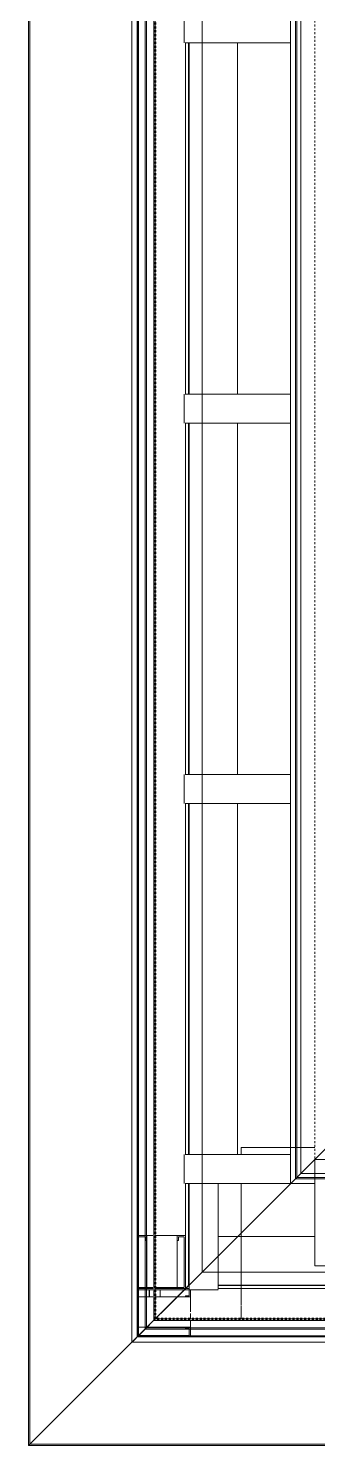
# Model space of a CAD drawing. Header units: inches. Extents: x -4235 to -464, y 9767 to 12269.
# Drawn here: x -3867.3 to -3852.3, y 9973.6 to 10047 of the extents above; entities that cross this region are included whole.
import ezdxf

# ---------------------------------------------------------------- set-up
doc = ezdxf.new("R2010")
doc.units = ezdxf.units.IN
doc.header["$MEASUREMENT"] = 0
doc.linetypes.add('Dash 1_16_', pattern=[0.125, 0.0625, -0.0625])
for name, color, linetype, lineweight in [('A-GLAZ-CWMG', 51, 'Continuous', 9), ('A-GLAZ-CWMG-1', 9, 'Continuous', 9), ('A-ROOF-1', 10, 'Dash 1_16_', 9), ('A-ROOF-3', 132, 'Continuous', 9), ('A-WALL-1', 113, 'Continuous', 9), ('C-PROP-LINE-1', 91, 'Dash 1_16_', 50)]:
    doc.layers.add(name, color=color, linetype=linetype, lineweight=lineweight)

# ---------------------------------------------------------------- blocks, each defined once
blk = doc.blocks.new('Basic Wall _ EXT - FIBER CEMENT - LARGE - ___-2505168-BACKGROUND - ROOF PLAN')
at = {"layer": 'A-WALL-1'}
for p, q in [((-3859.005, 9987.189), (-3859.005, 9981.909)), ((-3859.005, 9987.189), (-3859.005, 9981.909)), ((-3861.048, 9981.689), (-3861.048, 9981.327)), ((-3861.048, 9981.689), (-3861.048, 9981.327)), ((-3861.017, 9981.689), (-3861.017, 9981.327)), ((-3861.017, 9981.689), (-3861.017, 9981.327)), ((-3859.24, 9981.673), (-3859.586, 9981.327)), ((-3859.586, 9981.327), (-3859.24, 9981.673)), ((-3859.005, 9981.908), (-3859.126, 9981.787)), ((-3859.126, 9981.787), (-3859.005, 9981.908))]:
    blk.add_line(p, q, dxfattribs=at)
blk = doc.blocks.new('Basic Wall _ EXT - FIBER CEMENT - LARGE - ___-2162461-BACKGROUND - ROOF PLAN')
at = {"layer": 'A-WALL-1'}
for p, q in [((-3861.933, 10129.819), (-3861.933, 9978.98)), ((-3861.63, 10129.812), (-3861.63, 9979.283)), ((-3861.599, 10129.812), (-3861.599, 9979.314)), ((-3859.005, 10046.24), (-3859.005, 10028.057)), ((-3859.005, 10046.24), (-3859.005, 10028.057)), ((-3858.974, 10028.057), (-3858.974, 10046.24)), ((-3858.974, 10046.24), (-3858.974, 10028.057)), ((-3859.005, 10026.557), (-3859.005, 10008.373)), ((-3859.005, 10026.557), (-3859.005, 10008.373)), ((-3858.974, 10008.373), (-3858.974, 10026.557)), ((-3858.974, 10026.557), (-3858.974, 10008.373)), ((-3859.005, 10006.873), (-3859.005, 9988.689)), ((-3859.005, 10006.873), (-3859.005, 9988.689)), ((-3858.974, 9988.689), (-3858.974, 10006.873)), ((-3858.974, 10006.873), (-3858.974, 9988.689)), ((-3859.005, 9987.189), (-3859.005, 9981.909)), ((-3859.005, 9987.189), (-3859.005, 9981.909)), ((-3858.974, 9981.941), (-3858.974, 9987.189)), ((-3861.592, 9984.44), (-3861.592, 9981.814)), ((-3861.592, 9981.689), (-3861.592, 9981.327)), ((-3860.688, 9980.225), (-3859.005, 9981.908)), ((-3859.343, 9981.571), (-3860.688, 9980.225)), ((-3859.005, 9981.908), (-3859.343, 9981.571)), ((-3860.844, 9980.069), (-3861.253, 9979.66)), ((-3861.253, 9979.66), (-3860.844, 9980.069)), ((-3861.661, 9979.252), (-3861.911, 9979.002)), ((-3861.887, 9979.026), (-3861.661, 9979.252)), ((-3861.807, 9979.106), (-3861.783, 9979.13)), ((-3861.783, 9979.13), (-3861.762, 9979.151)), ((-3861.661, 9979.252), (-3861.768, 9979.146)), ((-3861.762, 9979.151), (-3861.744, 9979.169)), ((-3861.744, 9979.169), (-3861.661, 9979.252)), ((-3861.253, 9979.66), (-3861.63, 9979.283)), ((-3861.599, 9979.314), (-3861.253, 9979.66)), ((-3861.592, 9979.752), (-3861.592, 9979.322)), ((-3861.9, 9979.013), (-3861.876, 9979.037)), ((-3861.891, 9979.023), (-3861.898, 9979.015)), ((-3861.88, 9979.034), (-3861.891, 9979.023)), ((-3861.856, 9979.058), (-3861.88, 9979.034))]:
    blk.add_line(p, q, dxfattribs=at)
at = {"layer": 'A-WALL-1', "flags": 128}
for points in [[(-3861.876, 9979.037), (-3861.855, 9979.058), (-3861.832, 9979.081), (-3861.807, 9979.106)], [(-3861.768, 9979.146), (-3861.78, 9979.134), (-3861.794, 9979.119), (-3861.81, 9979.103), (-3861.826, 9979.087), (-3861.842, 9979.071), (-3861.856, 9979.058)], [(-3861.933, 9978.98), (-3861.927, 9978.986), (-3861.916, 9978.997), (-3861.9, 9979.013)], [(-3861.911, 9979.002), (-3861.924, 9978.989), (-3861.932, 9978.981), (-3861.933, 9978.98)], [(-3861.898, 9979.015), (-3861.902, 9979.011), (-3861.901, 9979.012), (-3861.896, 9979.017), (-3861.887, 9979.026)]]:
    blk.add_lwpolyline(points, dxfattribs=at)
blk = doc.blocks.new('Basic Wall _ EXT - FIBER CEMENT - SMALL - ___-2145935-BACKGROUND - ROOF PLAN')
at = {"layer": 'A-WALL-1'}
for p, q in [((-3867.288, 12125.153), (-3867.288, 9973.625)), ((-3867.288, 12125.153), (-3867.288, 9973.625)), ((-3867.209, 9973.704), (-3867.209, 12125.075)), ((-3867.209, 12125.075), (-3867.209, 9973.704)), ((-3861.253, 12119.118), (-3861.253, 9979.66)), ((-3861.186, 12119.051), (-3861.186, 9979.727)), ((-3860.806, 12118.672), (-3860.806, 9980.107)), ((-3860.728, 12118.593), (-3860.728, 9980.185)), ((-3860.728, 12118.593), (-3860.728, 9980.185)), ((-3858.3, 12116.166), (-3858.3, 9982.615)), ((-3858.3, 12116.166), (-3858.3, 9982.613)), ((-3853.478, 12111.344), (-3853.478, 9987.435)), ((-3853.478, 12111.344), (-3853.478, 9987.435)), ((-3853.399, 12111.265), (-3853.399, 9987.514)), ((-3853.399, 12111.265), (-3853.399, 9987.514)), ((-3853.195, 9987.718), (-3853.195, 12111.061)), ((-3853.195, 12111.061), (-3853.195, 9987.718)), ((-3851.847, 9989.066), (-3867.288, 9973.625)), ((-3867.209, 9973.704), (-3851.854, 9989.059)), ((-3851.916, 9988.997), (-3853.478, 9987.435)), ((-3853.399, 9987.514), (-3851.973, 9988.94)), ((-3860.445, 9980.468), (-3859.34, 9981.573)), ((-3859.289, 9981.624), (-3860.393, 9980.52)), ((-3859.34, 9981.573), (-3859.29, 9981.623)), ((-3859.185, 9981.728), (-3859.126, 9981.787)), ((-3860.844, 9980.069), (-3861.253, 9979.66)), ((-3861.186, 9979.727), (-3860.844, 9980.069)), ((-3861.253, 9979.66), (-3861.186, 9979.727))]:
    blk.add_line(p, q, dxfattribs=at)
at = {"layer": 'A-WALL-1', "flags": 128}
for points in [[(-3859.126, 9981.787), (-3859.185, 9981.729), (-3859.24, 9981.673), (-3859.289, 9981.624)], [(-3860.806, 9980.107), (-3860.811, 9980.102), (-3860.823, 9980.09), (-3860.844, 9980.069)], [(-3860.775, 9980.138), (-3860.798, 9980.115), (-3860.806, 9980.107)], [(-3860.777, 9980.136), (-3860.75, 9980.163), (-3860.733, 9980.18), (-3860.728, 9980.185)], [(-3860.569, 9980.344), (-3860.631, 9980.282), (-3860.688, 9980.225), (-3860.738, 9980.176), (-3860.775, 9980.138)], [(-3860.728, 9980.185), (-3860.722, 9980.191), (-3860.706, 9980.207), (-3860.68, 9980.233), (-3860.647, 9980.266), (-3860.608, 9980.306), (-3860.565, 9980.348), (-3860.522, 9980.391), (-3860.481, 9980.432), (-3860.445, 9980.468)], [(-3860.393, 9980.52), (-3860.446, 9980.467), (-3860.506, 9980.407), (-3860.569, 9980.344)]]:
    blk.add_lwpolyline(points, dxfattribs=at)
blk = doc.blocks.new('Basic Wall _ EXT - FIBER CEMENT - LARGE - ___-2505169-BACKGROUND - ROOF PLAN')
at = {"layer": 'A-WALL-1'}
for p, q in [((-3859.24, 9981.673), (-3859.586, 9981.327)), ((-3859.586, 9981.327), (-3859.24, 9981.673)), ((-3859.005, 9981.908), (-3859.126, 9981.787)), ((-3859.126, 9981.787), (-3859.005, 9981.908))]:
    blk.add_line(p, q, dxfattribs=at)
blk = doc.blocks.new('Basic Wall _ EXT - FIBER CEMENT - LARGE - ___-2162463-BACKGROUND - ROOF PLAN')
at = {"layer": 'A-WALL-1'}
for p, q in [((-3859.005, 9981.908), (-3860.688, 9980.225)), ((-3860.688, 9980.225), (-3859.343, 9981.571)), ((-3859.343, 9981.571), (-3859.005, 9981.908)), ((-3857.474, 9981.939), (-3709.933, 9981.939)), ((-3709.933, 9981.939), (-3857.474, 9981.939)), ((-3709.932, 9981.908), (-3857.474, 9981.908)), ((-3709.932, 9981.908), (-3857.474, 9981.908)), ((-3860.844, 9980.069), (-3861.253, 9979.66)), ((-3861.253, 9979.66), (-3860.844, 9980.069)), ((-3861.911, 9979.002), (-3861.661, 9979.252)), ((-3861.661, 9979.252), (-3861.887, 9979.026)), ((-3861.832, 9979.081), (-3861.855, 9979.058)), ((-3861.768, 9979.146), (-3861.661, 9979.252)), ((-3861.661, 9979.252), (-3861.744, 9979.169)), ((-3861.63, 9979.283), (-3861.253, 9979.66)), ((-3709.94, 9979.283), (-3861.63, 9979.283)), ((-3861.253, 9979.66), (-3861.599, 9979.314)), ((-3709.94, 9979.314), (-3861.599, 9979.314)), ((-3858.973, 9979.322), (-3861.592, 9979.322)), ((-3861.927, 9978.986), (-3861.933, 9978.98)), ((-3861.933, 9978.98), (-3707.065, 9978.98)), ((-3861.876, 9979.037), (-3861.9, 9979.013)), ((-3861.88, 9979.034), (-3861.856, 9979.058)), ((-3861.855, 9979.058), (-3861.876, 9979.037))]:
    blk.add_line(p, q, dxfattribs=at)
at = {"layer": 'A-WALL-1', "flags": 128}
for points in [[(-3861.856, 9979.058), (-3861.842, 9979.071), (-3861.826, 9979.087), (-3861.81, 9979.103), (-3861.794, 9979.119), (-3861.78, 9979.134), (-3861.768, 9979.146)], [(-3861.783, 9979.13), (-3861.807, 9979.106), (-3861.832, 9979.081)], [(-3861.744, 9979.169), (-3861.762, 9979.151), (-3861.783, 9979.13)], [(-3861.933, 9978.98), (-3861.932, 9978.981), (-3861.924, 9978.989), (-3861.911, 9979.002)], [(-3861.9, 9979.013), (-3861.916, 9978.997), (-3861.927, 9978.986)], [(-3861.901, 9979.012), (-3861.902, 9979.011), (-3861.898, 9979.015), (-3861.891, 9979.023), (-3861.88, 9979.034)], [(-3861.887, 9979.026), (-3861.896, 9979.017), (-3861.901, 9979.012)]]:
    blk.add_lwpolyline(points, dxfattribs=at)
blk = doc.blocks.new('Basic Wall _ EXT - FIBER CEMENT - SMALL - ___-2145937-BACKGROUND - ROOF PLAN')
at = {"layer": 'A-WALL-1'}
for p, q in [((-3867.288, 9973.625), (-3851.847, 9989.066)), ((-3851.854, 9989.059), (-3867.209, 9973.704)), ((-3853.478, 9987.435), (-3851.916, 9988.997)), ((-3851.973, 9988.94), (-3853.399, 9987.514)), ((-2075.545, 9987.435), (-3853.478, 9987.435)), ((-2075.545, 9987.435), (-3853.478, 9987.435)), ((-2075.623, 9987.514), (-3853.399, 9987.514)), ((-2075.623, 9987.514), (-3853.399, 9987.514)), ((-3853.195, 9987.718), (-2075.827, 9987.718)), ((-2075.827, 9987.718), (-3853.195, 9987.718)), ((-2070.722, 9982.613), (-3858.3, 9982.613)), ((-2070.722, 9982.613), (-3858.3, 9982.613)), ((-3859.34, 9981.573), (-3860.445, 9980.468)), ((-3860.393, 9980.52), (-3859.289, 9981.624)), ((-3859.29, 9981.623), (-3859.34, 9981.573)), ((-3859.126, 9981.787), (-3859.185, 9981.728)), ((-3861.253, 9979.66), (-3860.844, 9980.069)), ((-3860.844, 9980.069), (-3861.186, 9979.727)), ((-3860.806, 9980.107), (-2068.216, 9980.107)), ((-2068.295, 9980.185), (-3860.728, 9980.185)), ((-2068.295, 9980.185), (-3860.728, 9980.185)), ((-3861.186, 9979.727), (-3861.253, 9979.66)), ((-2067.77, 9979.66), (-3861.253, 9979.66)), ((-2067.837, 9979.727), (-3861.186, 9979.727)), ((-3867.288, 9973.625), (-2061.735, 9973.625)), ((-2061.735, 9973.625), (-3867.288, 9973.625)), ((-2061.814, 9973.704), (-3867.209, 9973.704)), ((-2061.814, 9973.704), (-3867.209, 9973.704))]:
    blk.add_line(p, q, dxfattribs=at)
at = {"layer": 'A-WALL-1', "flags": 128}
for points in [[(-3859.289, 9981.624), (-3859.24, 9981.673), (-3859.185, 9981.729), (-3859.126, 9981.787)], [(-3860.844, 9980.069), (-3860.823, 9980.09), (-3860.811, 9980.102), (-3860.806, 9980.107)], [(-3860.806, 9980.107), (-3860.798, 9980.115), (-3860.775, 9980.138), (-3860.738, 9980.176), (-3860.688, 9980.225), (-3860.631, 9980.282), (-3860.569, 9980.344), (-3860.506, 9980.407), (-3860.446, 9980.467), (-3860.393, 9980.52)], [(-3860.728, 9980.185), (-3860.733, 9980.18), (-3860.75, 9980.163), (-3860.777, 9980.136)], [(-3860.445, 9980.468), (-3860.481, 9980.432), (-3860.522, 9980.391), (-3860.565, 9980.348), (-3860.608, 9980.306), (-3860.647, 9980.266), (-3860.68, 9980.233), (-3860.706, 9980.207), (-3860.722, 9980.191), (-3860.728, 9980.185)]]:
    blk.add_lwpolyline(points, dxfattribs=at)
blk = doc.blocks.new('Rectangular Mullion - Profile_Polycarbonate_Upper and left-1991598-BACKGROUND - ROOF PLAN')
at = {"layer": 'A-GLAZ-CWMG'}
for p, q in [((-3858.911, 9980.547), (-3858.911, 9981.673)), ((-3857.474, 9981.752), (-3754.461, 9981.752)), ((-3858.911, 9980.407), (-3858.911, 9980.467)), ((-3858.911, 9980.344), (-3858.911, 9980.407)), ((-3858.911, 9980.282), (-3858.911, 9980.344)), ((-3858.911, 9980.225), (-3858.911, 9980.282)), ((-3858.911, 9979.66), (-3858.911, 9980.069)), ((-3858.911, 9979.283), (-3858.911, 9979.66)), ((-3754.461, 9979.252), (-3858.911, 9979.252))]:
    blk.add_line(p, q, dxfattribs=at)
blk = doc.blocks.new('Rectangular Mullion - Profile_Polycarbonate_right-V62-BACKGROUND - ROOF PLAN')
at = {"layer": 'A-GLAZ-CWMG'}
for p, q in [((0, 1.287), (-2.75, 1.287)), ((-2.75, 1.256), (-2.75, 0.879)), ((-2.75, 0.879), (-2.75, 0.787)), ((-2.75, 0.787), (-2.5, 0.787)), ((-2.688, 0.879), (-2.688, 1.225)), ((-2.688, 1.225), (-0.063, 1.225)), ((-2.5, 0.85), (-2.688, 0.85)), ((-2.5, 0.787), (-2.5, 0.85)), ((-0.063, 1.225), (-0.063, -1.15)), ((0, -1.213), (0, 1.287)), ((-2.5, -0.787), (-2.75, -0.787)), ((-2.75, -0.787), (-2.75, -1.134)), ((-2.688, -1.134), (-2.688, -0.85)), ((-2.688, -0.85), (-2.5, -0.85)), ((-2.468, -1.15), (-2.688, -1.15)), ((-2.688, -1.213), (-2.531, -1.213)), ((-2.5, -0.85), (-2.5, -0.787)), ((-2.477, -1.213), (-2.421, -1.213)), ((-2.372, -1.15), (-2.421, -1.15)), ((-2.421, -1.213), (-2.372, -1.213)), ((-1.268, -1.15), (-2.372, -1.15)), ((-2.372, -1.213), (-1.268, -1.213)), ((-1.215, -1.15), (-1.268, -1.15)), ((-1.268, -1.213), (-1.215, -1.213)), ((-1.155, -1.15), (-1.215, -1.15)), ((-1.215, -1.213), (-1.155, -1.213)), ((-1.03, -1.15), (-1.155, -1.15)), ((-1.155, -1.213), (-1.03, -1.213)), ((-0.973, -1.15), (-1.03, -1.15)), ((-1.03, -1.213), (-0.973, -1.213)), ((-0.409, -1.15), (-0.817, -1.15)), ((-0.817, -1.213), (-0.409, -1.213)), ((-0.063, -1.15), (-0.409, -1.15)), ((-0.409, -1.213), (-0.031, -1.213))]:
    blk.add_line(p, q, dxfattribs=at)
blk = doc.blocks.new('Rectangular Mullion - Stud - Vertical-2193592-BACKGROUND - ROOF PLAN')
at = {"layer": 'A-GLAZ-CWMG'}
for p, q in [((-0.018, 2.75), (-1.5, 2.75)), ((-1.5, 2.711), (-1.5, 2.652)), ((-1.5, 2.652), (-1.5, 1.827)), ((0, 2.652), (0, 2.711)), ((0, 2.535), (0, 2.652)), ((0, -2.75), (0, 2.499)), ((-1.5, 1.827), (-1.5, 1)), ((-1.5, 0.997), (-1.5, -2.75)), ((-1.5, -2.75), (-0.673, -2.75)), ((-0.673, -2.75), (0, -2.75))]:
    blk.add_line(p, q, dxfattribs=at)
blk = doc.blocks.new('Rectangular Mullion - Stud - Base_Head-1991782-BACKGROUND - ROOF PLAN')
at = {"layer": 'A-GLAZ-CWMG-1'}
h = blk.add_hatch(dxfattribs=at)
h.set_pattern_fill('FP_12', color=256, style=0, pattern_type=2)
h.set_pattern_definition([(180, (-3849.132, 9984.439), (-1e-15, -8), [])])
h.paths.add_polyline_path([(-3851.85, 9981.752), (-3839.29, 9981.787), (-3839.29, 9982.939), (-3852.474, 9982.939), (-3852.474, 9987.189), (-3857.474, 9987.189), (-3857.474, 9981.752), (-3852.753, 9981.752)], flags=0)
at = {"layer": 'A-GLAZ-CWMG'}
for p, q in [((-3858.974, 9981.941), (-3858.974, 9987.189)), ((-3853.724, 9987.189), (-3852.474, 9987.189))]:
    blk.add_line(p, q, dxfattribs=at)
blk = doc.blocks.new('Rectangular Mullion - Stud - Vertical-V90-BACKGROUND - ROOF PLAN')
at = {"layer": 'A-GLAZ-CWMG'}
for p, q in [((-1.5, 2.75), (-1.5, -1.827)), ((-0.005, 2.75), (-1.5, 2.75)), ((0, -1.827), (0, 2.745)), ((-1.5, -1.827), (-1.5, -2.711)), ((0, -2.711), (0, -1.827)), ((-1.5, -2.75), (0, -2.75))]:
    blk.add_line(p, q, dxfattribs=at)
blk = doc.blocks.new('Rectangular Mullion - Stud - Base_Head-1741132-BACKGROUND - ROOF PLAN')
at = {"layer": 'A-GLAZ-CWMG-1'}
h = blk.add_hatch(dxfattribs=at)
h.set_pattern_fill('FP_13', color=256, style=0, pattern_type=2)
h.set_pattern_definition([(270, (-3856.474, 10016.715), (8, 5e-16), [])])
h.paths.add_polyline_path([(-3858.984, 10008.373), (-3853.724, 10008.373), (-3853.724, 10026.557), (-3859.161, 10026.557), (-3859.126, 10008.373), (-3859.005, 10008.373)], flags=0)
at = {"layer": 'A-GLAZ-CWMG'}
blk.add_line((-3853.724, 10008.373), (-3853.724, 10026.557), dxfattribs=at)
blk = doc.blocks.new('Rectangular Mullion - Stud - Vertical-V91-BACKGROUND - ROOF PLAN')
at = {"layer": 'A-GLAZ-CWMG'}
for p, q in [((0, -1.827), (0, 2.75)), ((0, 2.75), (1.5, 2.75)), ((1.5, 2.75), (1.5, -1.827)), ((0, -2.71), (0, -1.827)), ((1.5, -1.827), (1.5, -2.71)), ((1.5, -2.75), (0, -2.75))]:
    blk.add_line(p, q, dxfattribs=at)
blk = doc.blocks.new('Rectangular Mullion - Stud - Vertical-V92-BACKGROUND - ROOF PLAN')
at = {"layer": 'A-GLAZ-CWMG'}
for p, q in [((0, -1.827), (0, 2.75)), ((0, 2.75), (1.5, 2.75)), ((1.5, 2.75), (1.5, -1.827)), ((0, -2.71), (0, -1.827)), ((1.5, -1.827), (1.5, -2.71)), ((1.5, -2.75), (0, -2.75))]:
    blk.add_line(p, q, dxfattribs=at)
blk = doc.blocks.new('Rectangular Mullion - Stud - Vertical-V93-BACKGROUND - ROOF PLAN')
at = {"layer": 'A-GLAZ-CWMG'}
for p, q in [((0, -1.827), (0, 2.75)), ((0, 2.75), (1.5, 2.75)), ((1.5, 2.75), (1.5, -1.827)), ((0, -2.709), (0, -1.827)), ((1.5, -1.827), (1.5, -2.709)), ((1.5, -2.75), (0, -2.75))]:
    blk.add_line(p, q, dxfattribs=at)
blk = doc.blocks.new('Rectangular Mullion - Profile_Polycarbonate_Upper and left-1991536-BACKGROUND - ROOF PLAN')
at = {"layer": 'A-GLAZ-CWMG'}
for p, q in [((-3861.661, 10086.452), (-3861.661, 9984.502)), ((-3861.63, 10086.452), (-3861.253, 10086.452)), ((-3861.253, 10086.452), (-3860.844, 10086.452)), ((-3860.628, 10086.452), (-3860.509, 10086.452)), ((-3860.506, 10086.452), (-3860.449, 10086.452)), ((-3860.446, 10086.452), (-3860.396, 10086.452)), ((-3860.393, 10086.452), (-3859.289, 10086.452)), ((-3859.287, 10086.452), (-3859.24, 10086.452)), ((-3859.161, 10067.424), (-3859.161, 10085.607)), ((-3859.161, 10047.74), (-3859.161, 10065.924)), ((-3859.161, 10028.057), (-3859.161, 10046.24)), ((-3859.161, 10008.373), (-3859.161, 10026.557)), ((-3859.161, 9988.689), (-3859.161, 10006.873)), ((-3859.161, 9984.502), (-3859.161, 9987.189)), ((-3861.253, 9984.502), (-3861.63, 9984.502)), ((-3860.844, 9984.502), (-3861.253, 9984.502)), ((-3860.631, 9984.502), (-3860.688, 9984.502)), ((-3860.506, 9984.502), (-3860.631, 9984.502)), ((-3860.446, 9984.502), (-3860.506, 9984.502)), ((-3860.393, 9984.502), (-3860.446, 9984.502)), ((-3859.289, 9984.502), (-3860.393, 9984.502)), ((-3859.24, 9984.502), (-3859.289, 9984.502)), ((-3859.185, 9984.502), (-3859.24, 9984.502))]:
    blk.add_line(p, q, dxfattribs=at)
blk = doc.blocks.new('Rectangular Mullion - Profile_Polycarbonate_right-V97-BACKGROUND - ROOF PLAN')
at = {"layer": 'A-GLAZ-CWMG'}
for p, q in [((-0.001, 1.213), (-2.75, 1.213)), ((-2.75, 1.189), (-2.75, 1.134)), ((-2.75, 1.134), (-2.75, 1.085)), ((-2.75, 1.085), (-2.75, 0.787)), ((-2.75, 0.787), (-2.5, 0.787)), ((-2.688, 1.15), (-0.063, 1.15)), ((-2.688, 1.085), (-2.688, 1.134)), ((-2.688, 0.85), (-2.688, 1.085)), ((-2.5, 0.85), (-2.688, 0.85)), ((-2.5, 0.787), (-2.5, 0.85)), ((-0.063, 1.085), (-0.063, -0.019)), ((-0.063, 1.134), (-0.063, 1.085)), ((0, 1.134), (0, 1.189)), ((0, 1.085), (0, 1.134)), ((0, -0.019), (0, 1.085)), ((-0.063, -0.019), (-0.063, -0.072)), ((-0.063, -0.072), (-0.063, -0.132)), ((-0.063, -0.132), (-0.063, -0.257)), ((-0.063, -0.257), (-0.063, -0.315)), ((-0.063, -0.47), (-0.063, -0.879)), ((0, -0.072), (0, -0.019)), ((0, -0.132), (0, -0.072)), ((0, -0.257), (0, -0.132)), ((0, -0.315), (0, -0.257)), ((0, -0.879), (0, -0.47)), ((-2.5, -0.787), (-2.75, -0.787)), ((-2.75, -0.787), (-2.75, -0.879)), ((-2.75, -0.879), (-2.75, -1.256)), ((-2.75, -1.287), (0, -1.287)), ((-2.688, -0.85), (-2.5, -0.85)), ((-2.688, -1.225), (-2.688, -0.879)), ((-0.063, -1.225), (-2.688, -1.225)), ((-2.5, -0.85), (-2.5, -0.787)), ((-0.063, -0.879), (-0.063, -1.225)), ((0, -1.256), (0, -0.879))]:
    blk.add_line(p, q, dxfattribs=at)
blk = doc.blocks.new('Rectangular Mullion - Stud - Base_Head-V98-BACKGROUND - ROOF PLAN')
at = {"layer": 'A-GLAZ-CWMG-1'}
h = blk.add_hatch(dxfattribs=at)
h.set_pattern_fill('FP_15', color=256, style=0, pattern_type=2)
h.set_pattern_definition([(270, (-3856.474, 9997.031), (8, 5e-16), [])])
h.paths.add_polyline_path([(-3858.3, 9988.689), (-3853.724, 9988.689), (-3853.724, 10006.873), (-3859.161, 10006.873), (-3859.126, 9988.689), (-3858.974, 9988.689)], flags=0)
at = {"layer": 'A-GLAZ-CWMG'}
for p, q in [((-3853.724, 9989.064), (-3853.724, 10006.873)), ((-3853.724, 9988.689), (-3853.724, 9989.064))]:
    blk.add_line(p, q, dxfattribs=at)
blk = doc.blocks.new('Family - ___-2835860-BACKGROUND - ROOF PLAN')
at = {"layer": 'C-PROP-LINE-1'}
for p, q in [((-3860.724, 9980.189), (-3860.724, 11434.389)), ((-2636.924, 9980.189), (-3860.724, 9980.189))]:
    blk.add_line(p, q, dxfattribs=at)
blk = doc.blocks.new('Family - ___-2835932-BACKGROUND - ROOF PLAN')
at = {"layer": 'C-PROP-LINE-1'}
for p, q in [((-3860.724, 9980.189), (-3860.724, 12118.589)), ((-2067.924, 9980.189), (-3860.724, 9980.189))]:
    blk.add_line(p, q, dxfattribs=at)

msp = doc.modelspace()

# ---------------------------------------------------------------- linework, layer by layer
at = {"layer": 'A-ROOF-1'}
for p, q in [((-3852.474, 10348.189), (-3852.474, 9988.446)), ((-3852.474, 9988.439), (-3852.474, 9982.939)), ((-3852.474, 9982.939), (-3851.849, 9982.939))]:
    msp.add_line(p, q, dxfattribs=at)
at = {"layer": 'A-ROOF-3'}
msp.add_line((-3851.849, 9988.439), (-3852.474, 9988.439), dxfattribs=at)
at = {"layer": 'A-WALL-1'}
for p, q in [((-3860.724, 12118.589), (-3860.724, 9980.185)), ((-3856.286, 9989.064), (-3856.286, 9989.064)), ((-3852.474, 9989.064), (-3856.286, 9989.064)), ((-3856.286, 9989.064), (-3856.286, 9988.689)), ((-3852.474, 9988.439), (-3852.474, 9982.939)), ((-3856.286, 9987.189), (-3856.286, 9984.63)), ((-3861.161, 9981.814), (-3861.161, 9984.252)), ((-3859.586, 9984.252), (-3859.586, 9981.814)), ((-3856.286, 9984.627), (-3856.286, 9981.939)), ((-3851.849, 9982.939), (-3852.474, 9982.939)), ((-3861.599, 9981.327), (-3860.844, 9981.327)), ((-3860.688, 9981.327), (-3860.631, 9981.327)), ((-3860.631, 9981.327), (-3860.506, 9981.327)), ((-3860.506, 9981.327), (-3860.446, 9981.327)), ((-3860.474, 9981.689), (-3860.474, 9981.327)), ((-3860.446, 9981.327), (-3860.393, 9981.327)), ((-3860.393, 9981.327), (-3859.587, 9981.327)), ((-3859.586, 9981.327), (-3859.24, 9981.673)), ((-3859.564, 9981.327), (-3859.161, 9981.327)), ((-3859.126, 9981.787), (-3859.005, 9981.908)), ((-3856.286, 9981.908), (-3856.286, 9981.787)), ((-3856.286, 9981.729), (-3856.286, 9981.787)), ((-3856.286, 9981.673), (-3856.286, 9981.728)), ((-3856.286, 9981.064), (-3856.286, 9981.673)), ((-3856.286, 9980.911), (-3856.286, 9981.059)), ((-3856.286, 9980.52), (-3856.286, 9980.88)), ((-2068.299, 9980.189), (-3860.724, 9980.189)), ((-3856.286, 9980.467), (-3856.286, 9980.52)), ((-3856.286, 9980.407), (-3856.286, 9980.467)), ((-3856.286, 9980.344), (-3856.286, 9980.407)), ((-3856.286, 9980.282), (-3856.286, 9980.344)), ((-3856.286, 9980.225), (-3856.286, 9980.282)), ((-3859.161, 9979.752), (-3861.599, 9979.752))]:
    msp.add_line(p, q, dxfattribs=at)

# ---------------------------------------------------------------- block references
at = {"layer": 'A-GLAZ-CWMG'}
for name, p in [('Rectangular Mullion - Profile_Polycarbonate_Upper and left-1991536-BACKGROUND - ROOF PLAN', (0, 0)), ('Rectangular Mullion - Stud - Base_Head-1741132-BACKGROUND - ROOF PLAN', (0, 19.684)), ('Rectangular Mullion - Stud - Base_Head-1741132-BACKGROUND - ROOF PLAN', (0, 0)), ('Rectangular Mullion - Stud - Base_Head-V98-BACKGROUND - ROOF PLAN', (0, 0)), ('Rectangular Mullion - Stud - Base_Head-1991782-BACKGROUND - ROOF PLAN', (0, 0)), ('Rectangular Mullion - Profile_Polycarbonate_Upper and left-1991598-BACKGROUND - ROOF PLAN', (0, 0))]:
    msp.add_blockref(name, p, dxfattribs=at)
at = {"layer": 'A-GLAZ-CWMG', "extrusion": (0, 0, -1), "rotation": 89.99999999999925}
for name, p in [('Rectangular Mullion - Stud - Vertical-V93-BACKGROUND - ROOF PLAN', (3856.474, 10046.24)), ('Rectangular Mullion - Stud - Vertical-V92-BACKGROUND - ROOF PLAN', (3856.474, 10026.557)), ('Rectangular Mullion - Stud - Vertical-V91-BACKGROUND - ROOF PLAN', (3856.474, 10006.873))]:
    msp.add_blockref(name, p, dxfattribs=at)
at = {"layer": 'A-GLAZ-CWMG'}
for name, p, rotation in [('Rectangular Mullion - Stud - Vertical-V90-BACKGROUND - ROOF PLAN', (-3856.474, 9987.189), 270.0000000000007), ('Rectangular Mullion - Stud - Vertical-2193592-BACKGROUND - ROOF PLAN', (-3858.974, 9984.439), 180), ('Rectangular Mullion - Profile_Polycarbonate_right-V97-BACKGROUND - ROOF PLAN', (-3860.374, 9981.752), 269.9999999999916), ('Rectangular Mullion - Profile_Polycarbonate_right-V62-BACKGROUND - ROOF PLAN', (-3861.661, 9980.539), 180)]:
    msp.add_blockref(name, p, dxfattribs=dict(at, rotation=rotation))
at = {"layer": 'A-WALL-1'}
for name in ['Basic Wall _ EXT - FIBER CEMENT - SMALL - ___-2145935-BACKGROUND - ROOF PLAN', 'Basic Wall _ EXT - FIBER CEMENT - LARGE - ___-2162461-BACKGROUND - ROOF PLAN', 'Basic Wall _ EXT - FIBER CEMENT - LARGE - ___-2505168-BACKGROUND - ROOF PLAN', 'Basic Wall _ EXT - FIBER CEMENT - SMALL - ___-2145937-BACKGROUND - ROOF PLAN', 'Basic Wall _ EXT - FIBER CEMENT - LARGE - ___-2162463-BACKGROUND - ROOF PLAN', 'Basic Wall _ EXT - FIBER CEMENT - LARGE - ___-2505169-BACKGROUND - ROOF PLAN']:
    msp.add_blockref(name, (0, 0), dxfattribs=at)
at = {"layer": 'C-PROP-LINE-1'}
for name in ['Family - ___-2835860-BACKGROUND - ROOF PLAN', 'Family - ___-2835932-BACKGROUND - ROOF PLAN']:
    msp.add_blockref(name, (0, 0), dxfattribs=at)

doc.saveas('drawing.dxf')
